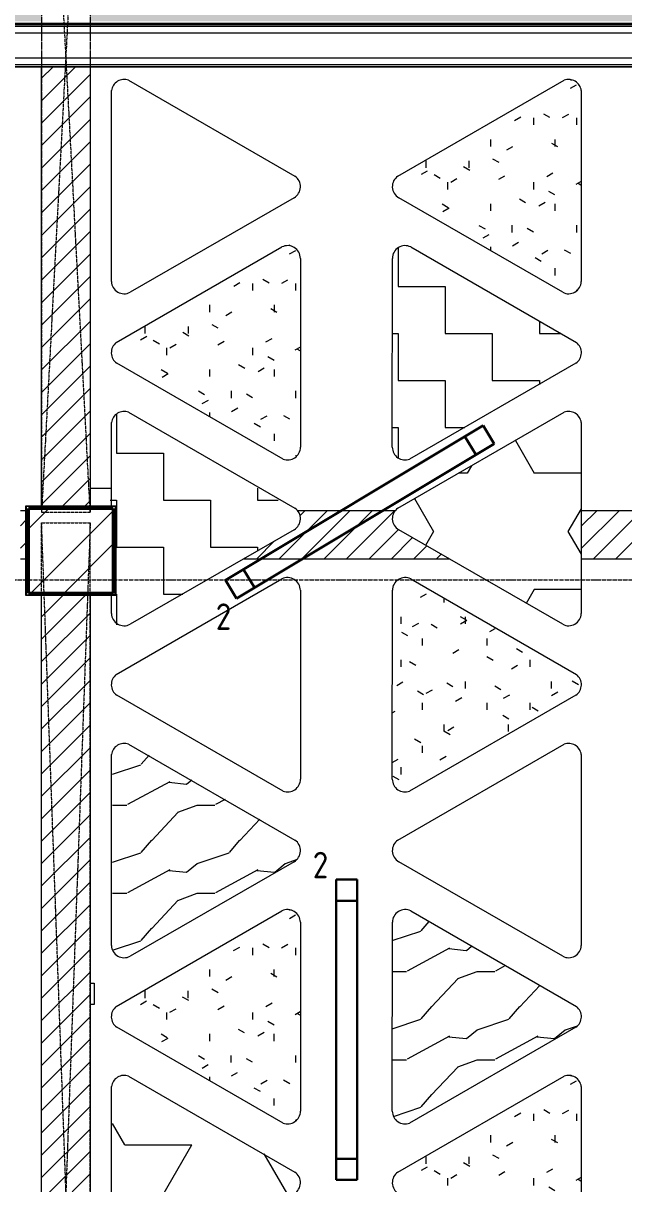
# Model space of a CAD drawing. Header units: millimetres. Extents: x -10051 to 73829, y -4843 to 44223.
# Drawn here: x 21398 to 24235, y 5440 to 10927 of the extents above; entities that cross this region are included whole.
import ezdxf

# ---------------------------------------------------------------- set-up
doc = ezdxf.new("R2010")
doc.units = ezdxf.units.MM
for name, pattern in [('ADSK_Линия сетки', [25, 20, -2.5, 0, -2.5]), ('ADSK_Штрих_ш3 п1_5', [4.5, 3, -1.5]), ('ADSK_Штрихпунктирная 2 точки_ш15 п1_5 п1_5 п1_5', [19.5, 15, -1.5, 0, -1.5, 0, -1.5])]:
    doc.linetypes.add(name, pattern=pattern)
for name, color, linetype, lineweight in [('Аннотация', 7, 'Continuous', 20), ('Каркас', 7, 'Continuous', 18), ('Несущие колонны', 7, 'Continuous', 18), ('Оси', 7, 'Continuous', 9), ('Потолки', 7, 'Continuous', 9), ('Потолки штриховка', 7, 'Continuous', 9), ('Стены внутренние', 7, 'Continuous', 18), ('Стены отделка', 7, 'Continuous', 30), ('Стены перегородки', 7, 'Continuous', 30), ('Стены штриховка', 7, 'Continuous', 9)]:
    doc.layers.add(name, color=color, linetype=linetype, lineweight=lineweight)
doc.layers.add('Линии', color=7, linetype='Continuous', lineweight=9, true_color=0x00a600)
doc.styles.add('GOST Common_4', font='GOST_Common.ttf', dxfattribs={"width": 0.9, "height": 200})
pattern_1 = [(45, (0, 0), (-53.03301, 53.03301), [])]

# ---------------------------------------------------------------- blocks, each defined once
blk = doc.blocks.new('ADSK_КолоннаЖБ_Прямоугольная - 400x400 мм-2911095-План потолков 4-го этажа')
at = {"layer": 'Несущие колонны', "lineweight": 40}
for p, q in [((-200, 200), (200, 200)), ((-200, -200), (-200, 200)), ((200, 200), (200, -200)), ((200, -200), (-200, -200))]:
    blk.add_line(p, q, dxfattribs=at)
blk = doc.blocks.new('Квадрат _ГОСТ 2591-88_-Колонна - кв_ 100-2679044-План потолков 4-го этажа')
at = {"layer": 'Несущие колонны'}
for p, q in [((30.8, 50), (50, 50)), ((50, 50), (50, -50)), ((50, -50), (30.8, -50))]:
    blk.add_line(p, q, dxfattribs=at)

msp = doc.modelspace()

# ---------------------------------------------------------------- hatches: boundary and pattern name
at = {"layer": 'Несущие колонны', "lineweight": 9}
h = msp.add_hatch(dxfattribs=at)
h.set_pattern_fill('FP_2', color=256, style=0, pattern_type=2)
h.set_pattern_definition([(45, (0, 0), (-235.7317, 235.7317), []), (45, (157.15, 0), (-235.7317, 235.7317), [])])
h.paths.add_polyline_path([(21422.87, 8232.788), (21822.87, 8232.788), (21822.87, 8632.788), (21422.87, 8632.788), (21422.87, 8276.143)])
at = {"layer": 'Потолки штриховка', "lineweight": 18, "true_color": 0x787878}
h = msp.add_hatch(dxfattribs=at)
h.set_pattern_fill('FP_50', color=8, style=0, pattern_type=2)
h.set_pattern_definition([(60, (0, 0), (-171.45, 296.96), [171.45, -171.45]), (120, (0, 0), (-342.9, 6e-05), [171.45, -171.45]), (0, (-85.72, 148.48), (171.45, 296.96), [171.45, -171.45])])
h.paths.add_polyline_path([(16014.835, 8790.238), (16014.835, 8808.238), (15784.835, 8808.238), (15785.555, 8790.238)])
h.paths.add_polyline_path([(13119.116, 8790.238), (13214.835, 8790.238), (13214.835, 8808.238), (12984.835, 8808.238), (12985.553, 8790.238)])
h.paths.add_polyline_path([(10232.485, 8790.238), (10414.835, 8790.238), (10414.835, 8808.238), (10184.835, 8808.238), (10185.635, 8790.238)])
h.paths.add_polyline_path([(10414.835, 8818.238), (10414.835, 12203.264), (10184.835, 12203.264), (10184.835, 8818.238), (10232.485, 8818.238)])
h.paths.add_polyline_path([(15784.835, 8818.238), (16014.835, 8818.238), (16013.911, 12596.185), (15784.835, 12596.788), (15784.835, 8995.435)])
h.paths.add_polyline_path([(13214.835, 8818.238), (13214.835, 12590.554), (12984.835, 12591.159), (12984.835, 8818.238), (13146.378, 8818.238)])
h.paths.add_polyline_path([(7434.835, 8937), (7434.071, 8940), (7204.835, 8940), (7205.738, 8937), (7431.186, 8937)])
h.paths.add_polyline_path([(7225.892, 8950), (7434.835, 8950), (7434.835, 11958.783), (7204.835, 11958.783), (7204.835, 8950), (7206.715, 8950)])
h.paths.add_polyline_path([(21714.835, 10922.75), (21714.835, 10925.75), (21484.835, 10925.75), (21484.835, 10922.75), (21490.433, 10922.75)])
h.paths.add_polyline_path([(18734.835, 10922.75), (18964.835, 10922.75), (18964.835, 10925.75), (18734.835, 10925.75)])
h.paths.add_polyline_path([(18742.165, 10935.75), (18964.835, 10935.75), (18964.835, 12588.416), (18734.835, 12589.022), (18734.835, 10935.75)])
h.paths.add_polyline_path([(21484.835, 10935.75), (21714.835, 10935.75), (21714.835, 12581.176), (21484.835, 12581.782), (21484.835, 11788.8)])
h.paths.add_polyline_path([(7278.494, 11968.783), (7434.835, 11968.783), (7433.933, 11971.783), (7204.835, 11971.783), (7204.835, 11968.783)])
h.paths.add_polyline_path([(10414.835, 12213.264), (10414.035, 12216.264), (10184.835, 12216.264), (10184.835, 12213.264), (10413.835, 12213.264)])
h.paths.add_polyline_path([(13214.835, 12600.554), (13213.716, 12603.557), (12984.835, 12604.159), (12984.835, 12601.159), (13213.536, 12600.557)])
at = {"layer": 'Потолки штриховка', "lineweight": 18}
h = msp.add_hatch(dxfattribs=at)
h.set_pattern_fill('FP_32', color=256, style=0, pattern_type=2)
h.set_pattern_definition([(0, (0, 762), (762, 76.2), [7.62, -373.38, 7.62, -373.38]), (0, (76.2, 91.44), (762, 76.2), [7.62, -220.98, 7.62, -525.78]), (0, (152.4, 106.68), (762, 76.2), [7.62, -68.58, 7.62, -678.18]), (0, (457.2, 60.96), (762, 76.2), [7.62, -220.98, 7.62, -525.78]), (0, (533.4, 45.72), (762, 76.2), [7.62, -68.58, 7.62, -678.18])])
h.paths.add_polyline_path([(7565, 8778.238), (8340, 8778.238), (8340, 8790.238), (10184.835, 8790.238), (10184.835, 8808.238), (8340, 8808.238), (8340, 8818.238), (10184.835, 8818.238), (10184.835, 12203.264), (7513.494, 12203.264), (7513.494, 11958.783), (7444.835, 11958.783), (7445.192, 8950), (7565, 8950), (7565, 8784.238), (7555, 8784.238), (7555, 8940), (7444.835, 8940), (7445.007, 8937), (7550, 8937), (7550, 8935), (7552, 8935), (7552, 8806.238), (7540, 8806.238), (7540, 8778.238), (7555, 8778.238)])
h.paths.add_polyline_path([(17675.565, 8790.238), (17675.565, 10920.75), (17677.565, 10920.934), (17677.565, 10922.75), (18734.835, 10922.75), (18734.835, 10925.75), (17660.565, 10925.75), (17660.565, 8808.238), (16014.835, 8808.238), (16014.835, 8790.238), (17660.565, 8790.238)])
h.paths.add_polyline_path([(17677.565, 8788.238), (17677.565, 8790.238), (17675.565, 8790.238), (17677.484, 8788.32)])
h.paths.add_polyline_path([(15262.878, 8790.238), (15784.835, 8790.238), (15784.835, 8808.238), (13214.835, 8808.238), (13214.835, 8790.238), (14894.714, 8790.238)])
h.paths.add_polyline_path([(10575.439, 8790.238), (12984.835, 8790.238), (12984.835, 8808.238), (10414.835, 8808.238), (10415.537, 8790.238)])
h.paths.add_polyline_path([(17650.565, 8818.238), (17650.565, 10935.75), (18734.835, 10935.75), (18734.835, 12589.022), (16014.835, 12595.03), (16014.835, 8818.238), (17647.565, 8818.238)])
h.paths.add_polyline_path([(14311.936, 8818.238), (15784.835, 8818.238), (15784.835, 12596.788), (13214.835, 12602.489), (13214.835, 12600.554), (13619.305, 12599.489), (13619.278, 12589.489), (13214.835, 12589.489), (13214.835, 8818.238), (13241.628, 8818.238)])
h.paths.add_polyline_path([(10417.175, 8818.238), (12984.835, 8818.238), (12984.835, 12591.159), (10641.616, 12597.328), (10641.616, 12203.264), (10414.835, 12203.264), (10414.835, 8818.238)])
h.paths.add_polyline_path([(21714.835, 10922.75), (24278.876, 10922.75), (24278.876, 10925.75), (21714.835, 10925.75)])
h.paths.add_polyline_path([(18982.807, 10922.75), (21484.835, 10922.75), (21484.835, 10925.75), (18964.835, 10925.75), (18964.835, 10922.75), (18974.165, 10922.75)])
h.paths.add_polyline_path([(18964.835, 10935.75), (21484.835, 10935.75), (21484.835, 12581.782), (18964.835, 12587.646), (18964.835, 11788.8)])
h.paths.add_polyline_path([(24278.876, 12574.426), (24278.876, 12575.226), (24278.865, 12574.434)])
h.paths.add_polyline_path([(21714.835, 10935.75), (24278.876, 10935.75), (24278.876, 12574.426), (24275.876, 12574.421), (24275.876, 12423.559), (24265.876, 12423.559), (24265.876, 12574.461), (21714.835, 12580.259), (21714.835, 11788.8)])
h.paths.add_polyline_path([(7498.494, 11968.783), (7503.494, 11968.783), (7503.494, 12203.264), (7500.494, 12203.264), (7500.494, 11973.783), (7498.494, 11973.783), (7498.494, 11971.783), (7444.835, 11971.783), (7444.835, 11968.783), (7488.746, 11968.783)])
h.paths.add_polyline_path([(10029.565, 12213.264), (10184.835, 12213.264), (10184.835, 12216.264), (7500.494, 12216.264), (7500.494, 12213.264), (10019.403, 12213.264)])
h.paths.add_polyline_path([(10626.616, 12213.264), (10631.616, 12213.264), (10631.616, 12597.354), (10628.616, 12597.328), (10628.616, 12218.264), (10626.616, 12218.264), (10626.616, 12216.264), (10414.835, 12216.264), (10414.835, 12213.264), (10621.24, 12213.264)])
h.paths.add_polyline_path([(7500.494, 12216.264), (7498.494, 12218.264), (7498.494, 12216.264)])
h.paths.add_polyline_path([(12984.835, 12601.159), (12984.835, 12604.159), (10628.616, 12610.362), (10628.616, 12607.362), (12854.989, 12601.501)])
h.paths.add_polyline_path([(10628.616, 12610.362), (10626.616, 12612.367), (10626.616, 12610.367)])
at = {"layer": 'Потолки штриховка', "lineweight": 18, "true_color": 0x787878}
h = msp.add_hatch(dxfattribs=at)
h.set_pattern_fill('FP_47', color=8, style=0, pattern_type=2)
h.set_pattern_definition(pattern_1)
h.paths.add_polyline_path([(29884.835, 8623.238), (30114.835, 8623.238), (30114.835, 10718.75), (29884.835, 10718.75), (29884.835, 8691.823)])
h.paths.add_polyline_path([(24514.835, 8623.34), (24514.835, 10718.75), (24284.835, 10718.75), (24284.846, 8623.34), (24510.563, 8623.34)])
h.paths.add_polyline_path([(18734.835, 8623.34), (18964.835, 8623.34), (18964.835, 10718.75), (18734.835, 10718.75), (18734.835, 8628.238)])
h.paths.add_polyline_path([(21484.835, 8644.788), (21714.835, 8644.788), (21714.835, 10718.75), (21484.835, 10718.75), (21484.835, 8652.718)])
at = {"layer": 'Потолки штриховка', "lineweight": 18}
h = msp.add_hatch(dxfattribs=at)
h.set_pattern_fill('FP_85', color=256, angle=-90, style=0, pattern_type=2)
h.set_pattern_definition([(270, (-7281.5, 61380.59), (101.6, -406.4), [33.528, -271.272, 33.528, -271.272, -1625.6]), (270, (-7281.5, 61380.59), (101.6, -406.4), [-609.6, 33.528, -576.072, 33.528, -271.272, -711.2]), (270, (-7281.5, 61380.59), (101.6, -406.4), [-1524, 33.528, -169.672, 33.528, -474.472]), (30, (-7230.7, 61228.19), (301.15272, 291.18818), [33.528, -271.272, 33.528, -271.272, -1625.6]), (30, (-7230.7, 61228.19), (301.15272, 291.18818), [-609.6, 33.528, -576.072, 33.528, -271.272, -711.2]), (30, (-7230.7, 61228.19), (301.15272, 291.18818), [-1524, 33.528, -169.672, 33.528, -474.472]), (150, (-7027.5, 61177.39), (-402.75272, 115.21182), [33.528, -271.272, 33.528, -271.272, -1625.6]), (150, (-7027.5, 61177.39), (-402.75272, 115.21182), [-609.6, 33.528, -576.072, 33.528, -271.272, -711.2]), (150, (-7027.5, 61177.39), (-402.75272, 115.21182), [-1524, 33.528, -169.672, 33.528, -474.472])])
h.paths.add_polyline_path([(23140.952, 10161.931), (23141.025, 10147.929), (23144.341, 10134.325), (23150.721, 10121.86), (23159.815, 10111.213), (23171.13, 10102.964), (23943.351, 9656.727), (23957.858, 9650.893), (23973.378, 9648.991), (23988.864, 9651.149), (24004.707, 9658.334), (24015.631, 9666.8), (24025.106, 9679.237), (24031.06, 9693.695), (24033.09, 9709.198), (24033.274, 10601.234), (24031.278, 10616.579), (24025.424, 10630.904), (24016.1, 10643.254), (24001.335, 10653.926), (23985.845, 10659.51), (23974.411, 10661.216), (23959.031, 10659.51), (23944.599, 10653.926), (23170.578, 10207.221), (23159.358, 10198.841), (23150.375, 10188.099), (23144.126, 10175.569), (23141.025, 10162.245)])
h = msp.add_hatch(dxfattribs=at)
h.set_pattern_fill('FP_85', color=256, angle=-90, style=0, pattern_type=2)
h.set_pattern_definition([(270, (-8608.46, 60597.61), (101.6, -406.4), [33.528, -271.272, 33.528, -271.272, -1625.6]), (270, (-8608.46, 60597.61), (101.6, -406.4), [-609.6, 33.528, -576.072, 33.528, -271.272, -711.2]), (270, (-8608.46, 60597.61), (101.6, -406.4), [-1524, 33.528, -169.672, 33.528, -474.472]), (30, (-8557.66, 60445.21), (301.15272, 291.18818), [33.528, -271.272, 33.528, -271.272, -1625.6]), (30, (-8557.66, 60445.21), (301.15272, 291.18818), [-609.6, 33.528, -576.072, 33.528, -271.272, -711.2]), (30, (-8557.66, 60445.21), (301.15272, 291.18818), [-1524, 33.528, -169.672, 33.528, -474.472]), (150, (-8354.46, 60394.41), (-402.75272, 115.21182), [33.528, -271.272, 33.528, -271.272, -1625.6]), (150, (-8354.46, 60394.41), (-402.75272, 115.21182), [-609.6, 33.528, -576.072, 33.528, -271.272, -711.2]), (150, (-8354.46, 60394.41), (-402.75272, 115.21182), [-1524, 33.528, -169.672, 33.528, -474.472])])
h.paths.add_polyline_path([(21813.992, 9378.952), (21814.065, 9364.95), (21817.381, 9351.346), (21823.76, 9338.881), (21832.855, 9328.234), (21844.17, 9319.985), (22616.391, 8873.748), (22630.898, 8867.914), (22646.418, 8866.012), (22661.904, 8868.17), (22677.747, 8875.355), (22688.67, 8883.821), (22698.146, 8896.258), (22704.1, 8910.716), (22706.13, 8926.219), (22706.313, 9818.255), (22704.318, 9833.6), (22698.463, 9847.925), (22689.14, 9860.275), (22674.374, 9870.947), (22658.884, 9876.531), (22647.451, 9878.237), (22632.07, 9876.531), (22617.638, 9870.947), (21843.618, 9424.242), (21832.398, 9415.862), (21823.415, 9405.12), (21817.166, 9392.59), (21814.065, 9379.266)])
h = msp.add_hatch(dxfattribs=at)
h.set_pattern_fill('FP_108', color=256, angle=-90, style=0, pattern_type=2)
h.set_pattern_definition([(270, (-8612.1, 62132.4), (222.25, -222.25), [222.25, -222.25]), (360, (-8612.1, 61910.14), (222.25, 222.25), [222.25, -222.25])])
h.paths.add_polyline_path([(24033.564, 9374.041), (24033.491, 9360.039), (24030.175, 9346.434), (24023.795, 9333.97), (24014.701, 9323.323), (24003.386, 9315.074), (23231.165, 8868.837), (23216.658, 8863.003), (23201.138, 8861.101), (23185.652, 8863.259), (23169.809, 8870.444), (23158.885, 8878.91), (23149.41, 8891.347), (23143.456, 8905.805), (23141.426, 8921.308), (23141.242, 9813.344), (23143.238, 9828.689), (23149.093, 9843.014), (23158.416, 9855.364), (23173.182, 9866.036), (23188.672, 9871.619), (23200.105, 9873.326), (23215.486, 9871.619), (23229.918, 9866.036), (24003.957, 9419.317), (24015.158, 9410.951), (24024.141, 9400.209), (24030.39, 9387.679)])
h = msp.add_hatch(dxfattribs=at)
h.set_pattern_fill('FP_108', color=256, angle=-90, style=0, pattern_type=2)
h.set_pattern_definition([(270, (-9943.76, 61345.07), (222.25, -222.25), [222.25, -222.25]), (360, (-9943.76, 61122.82), (222.25, 222.25), [222.25, -222.25])])
h.paths.add_polyline_path([(22701.903, 8586.723), (22701.83, 8572.721), (22698.514, 8559.117), (22692.135, 8546.652), (22683.04, 8536.005), (22671.725, 8527.756), (21899.504, 8081.52), (21884.997, 8075.685), (21869.478, 8073.783), (21853.991, 8075.941), (21838.148, 8083.127), (21827.225, 8091.592), (21817.749, 8104.03), (21811.795, 8118.488), (21809.765, 8133.991), (21809.582, 9026.026), (21811.577, 9041.372), (21817.432, 9055.696), (21826.755, 9068.046), (21841.521, 9078.718), (21857.011, 9084.302), (21868.444, 9086.009), (21883.825, 9084.302), (21898.257, 9078.718), (22672.296, 8632), (22683.497, 8623.633), (22692.48, 8612.892), (22698.729, 8600.361)])
h = msp.add_hatch(dxfattribs=at)
h.set_pattern_fill('STARS', color=256, scale=100, angle=180, style=0)
h.paths.add_polyline_path([(23141.246, 8589.946), (23141.319, 8575.944), (23144.636, 8562.34), (23151.015, 8549.875), (23160.11, 8539.228), (23171.425, 8530.979), (23943.646, 8084.742), (23958.153, 8078.908), (23973.672, 8077.006), (23989.158, 8079.164), (24003.681, 8085.326), (24015.925, 8094.815), (24025.401, 8107.252), (24031.354, 8121.71), (24033.385, 8137.213), (24033.568, 9029.249), (24031.572, 9044.594), (24025.718, 9058.919), (24016.394, 9071.269), (24001.629, 9081.941), (23986.139, 9087.525), (23974.705, 9089.231), (23959.325, 9087.525), (23944.893, 9081.941), (23170.873, 8635.236), (23159.653, 8626.856), (23150.67, 8616.114), (23144.421, 8603.584)])
at = {"layer": 'Потолки штриховка', "lineweight": 18, "true_color": 0x787878}
h = msp.add_hatch(dxfattribs=at)
h.set_pattern_fill('FP_47', color=8, style=0, pattern_type=2)
h.set_pattern_definition(pattern_1)
h.paths.add_polyline_path([(28872.088, 8392.718), (29113.59, 8392.718), (28867.893, 8535.249), (28859.979, 8541.199), (28850.532, 8553.042), (28844.348, 8566.872), (28841.82, 8581.81), (28844.348, 8600.427), (28848.134, 8611.197), (28855.967, 8623.238), (28393.459, 8623.238), (28401.537, 8611.197), (28406.561, 8596.905), (28407.85, 8581.81), (28405.323, 8566.872), (28399.139, 8553.042), (28389.692, 8541.199), (28373.735, 8529.874), (28136.081, 8392.718), (28590.014, 8392.718)])
h.paths.add_polyline_path([(30114.835, 8392.718), (30264.835, 8393.238), (30264.835, 8623.238), (29734.835, 8623.238), (29734.835, 8392.718), (29884.835, 8393.238), (29884.835, 8570.565), (30114.835, 8570.565), (30114.835, 8393.238)])
h.paths.add_polyline_path([(31811.904, 8392.718), (31811.904, 8623.238), (31143.459, 8623.238), (31151.537, 8611.197), (31156.561, 8596.905), (31157.85, 8581.81), (31155.323, 8566.872), (31149.139, 8553.042), (31139.692, 8541.199), (31123.735, 8529.874), (30886.081, 8392.718), (31795.297, 8392.718)])
h.paths.add_polyline_path([(27514.835, 8392.718), (27514.835, 8623.238), (27472, 8623.238), (27473.051, 8392.718)])
h.paths.add_polyline_path([(25676.12, 8393.238), (26362.689, 8393.238), (26117.893, 8535.249), (26109.979, 8541.199), (26100.532, 8553.042), (26094.348, 8566.872), (26091.82, 8581.81), (26094.348, 8600.427), (26098.134, 8611.197), (26106.081, 8623.34), (25643.391, 8623.34), (25651.537, 8611.197), (25656.561, 8596.905), (25657.85, 8581.81), (25655.323, 8566.872), (25649.139, 8553.042), (25639.692, 8541.199), (25623.735, 8529.874), (25386.982, 8393.238), (25627.583, 8393.238)])
h.paths.add_polyline_path([(26984.835, 8393.238), (27048, 8393.238), (27048, 8623.34), (26984.835, 8623.34), (26984.835, 8529.874)])
h.paths.add_polyline_path([(24034.835, 8393.238), (24284.835, 8393.238), (24284.835, 8495.453), (24514.835, 8495.453), (24514.835, 8393.238), (24764.835, 8393.238), (24764.835, 8623.34), (24034.835, 8623.34), (24034.835, 8490.393)])
h.paths.add_polyline_path([(23412.689, 8393.238), (23167.893, 8535.249), (23159.979, 8541.199), (23150.532, 8553.042), (23144.348, 8566.872), (23141.82, 8581.81), (23144.348, 8600.427), (23148.134, 8611.197), (23156.081, 8623.34), (22693.391, 8623.34), (22701.537, 8611.197), (22706.561, 8596.905), (22707.85, 8581.81), (22705.323, 8566.872), (22699.139, 8553.042), (22689.692, 8541.199), (22673.735, 8529.874), (22436.982, 8393.238), (23345.006, 8393.238)])
h.paths.add_polyline_path([(20522.088, 8393.395), (20760.726, 8394.371), (20517.893, 8535.249), (20509.979, 8541.199), (20500.532, 8553.042), (20494.348, 8566.872), (20491.82, 8581.81), (20494.348, 8600.427), (20498.134, 8611.197), (20506.081, 8623.34), (20043.391, 8623.34), (20051.537, 8611.197), (20056.561, 8596.905), (20057.85, 8581.81), (20053.64, 8563.109), (20049.139, 8553.042), (20039.692, 8541.199), (20023.735, 8529.874), (19787.254, 8393.395), (20431.112, 8393.395)])
h.paths.add_polyline_path([(16272, 8393.395), (18734.835, 8393.395), (18734.835, 8495.453), (18964.835, 8495.453), (18964.835, 8393.395), (19164.835, 8393.395), (19164.835, 8623.34), (17849.565, 8623.34), (17849.565, 8618.238), (17847.565, 8618.238), (17847.565, 8616.238), (16272, 8616.238), (16272, 8529.874)])
h.paths.add_polyline_path([(21384.835, 8393.395), (21410.87, 8393.484), (21410.87, 8623.34), (21384.835, 8623.34), (21384.835, 8394.649)])
h = msp.add_hatch(dxfattribs=at)
h.set_pattern_fill('FP_47', color=8, style=0, pattern_type=2)
h.set_pattern_definition(pattern_1)
h.paths.add_polyline_path([(32890.5, 2450.232), (32890.5, 6647.262), (32734.835, 6647.262), (32735.232, 2450.232), (32886.9, 2450.232)])
h.paths.add_polyline_path([(32892.5, 2448.232), (32890.5, 2450.232), (32890.5, 2448.232)])
h.paths.add_polyline_path([(30046.961, 2450.232), (30114.835, 2450.232), (30114.835, 8393.238), (29884.835, 8393.238), (29885.299, 2450.232)])
h.paths.add_polyline_path([(27134.835, 2450.232), (27364.835, 2450.232), (27364.835, 8230.781), (27134.835, 8230.781), (27134.835, 2477.583)])
h.paths.add_polyline_path([(24514.835, 2450.232), (24514.835, 8393.238), (24284.835, 8393.238), (24284.835, 2450.232), (24514.372, 2450.232)])
h.paths.add_polyline_path([(21485.312, 2450.232), (21714.835, 2450.232), (21714.359, 8220.788), (21484.835, 8220.788), (21484.835, 2450.232)])
h.paths.add_polyline_path([(18735.299, 2450.232), (18964.835, 2450.232), (18964.835, 8393.238), (18734.835, 8393.238), (18734.835, 2450.232)])
h.paths.add_polyline_path([(32892.5, 6647.262), (32892.5, 6649.262), (32890.5, 6647.262)])
h.paths.add_polyline_path([(32891.847, 6759.262), (32902.5, 6759.262), (32902.5, 7509.262), (32734.835, 7509.262), (32734.835, 6759.262), (32877.703, 6759.262)])
at = {"layer": 'Потолки штриховка', "lineweight": 18}
h = msp.add_hatch(dxfattribs=at)
h.set_pattern_fill('FP_85', color=256, angle=-90, style=0, pattern_type=2)
h.set_pattern_definition([(270, (-8721.14, 59021.31), (101.6, -406.4), [33.528, -271.272, 33.528, -271.272, -1625.6]), (270, (-8721.14, 59021.31), (101.6, -406.4), [-609.6, 33.528, -576.072, 33.528, -271.272, -711.2]), (270, (-8721.14, 59021.31), (101.6, -406.4), [-1524, 33.528, -169.672, 33.528, -474.472]), (30, (-8670.34, 58868.91), (301.15272, 291.18818), [33.528, -271.272, 33.528, -271.272, -1625.6]), (30, (-8670.34, 58868.91), (301.15272, 291.18818), [-609.6, 33.528, -576.072, 33.528, -271.272, -711.2]), (30, (-8670.34, 58868.91), (301.15272, 291.18818), [-1524, 33.528, -169.672, 33.528, -474.472]), (150, (-8467.14, 58818.11), (-402.75272, 115.21182), [33.528, -271.272, 33.528, -271.272, -1625.6]), (150, (-8467.14, 58818.11), (-402.75272, 115.21182), [-609.6, 33.528, -576.072, 33.528, -271.272, -711.2]), (150, (-8467.14, 58818.11), (-402.75272, 115.21182), [-1524, 33.528, -169.672, 33.528, -474.472])])
h.paths.add_polyline_path([(24033.841, 7802.654), (24033.768, 7788.652), (24030.452, 7775.048), (24024.072, 7762.583), (24014.978, 7751.936), (24003.663, 7743.687), (23231.442, 7297.451), (23216.935, 7291.616), (23201.415, 7289.714), (23185.929, 7291.872), (23170.086, 7299.058), (23159.162, 7307.523), (23149.687, 7319.961), (23143.733, 7334.419), (23141.703, 7349.922), (23141.519, 8241.957), (23143.515, 8257.303), (23149.37, 8271.627), (23158.693, 8283.977), (23173.459, 8294.649), (23188.949, 8300.233), (23200.382, 8301.94), (23215.762, 8300.233), (23230.195, 8294.649), (24004.215, 7847.945), (24015.435, 7839.564), (24024.418, 7828.823), (24030.667, 7816.292), (24033.768, 7802.968)])
h = msp.add_hatch(dxfattribs=at)
h.set_pattern_fill('FP_107', color=256, angle=-90, style=0, pattern_type=2)
h.set_pattern_definition([(18.435, (-8602.95, 57348.91), (832.99954, 416.50086), [158.051, -1159.038]), (49.399, (-8453.006, 57398.893), (2082.486787, 2499.010644), [76.799, -3763.143]), (46.848, (-8403.026, 57040.703), (5830.957739, 6247.5402574), [182.691, -8951.868]), (19.983, (-8278.076, 57173.983), (3332.002656, 1249.49393), [97.5, -4777.508]), (360, (-8602.95, 57207.3), (416.5, 416.5), [83.3, -333.2]), (28.443, (-8519.646, 57207.303), (-5414.4962996, -2915.5071394), [227.365, -11140.87]), (354.289, (-8319.726, 57315.593), (-3748.496867, 416.5263), [83.716, -4102.058]), (39.806, (-8236.426, 57307.263), (-2082.48651, -1666.01521), [65.059, -3187.91])])
h.paths.add_polyline_path([(21819.136, 6730.542), (21819.136, 6570.42), (21820.773, 6556.5), (21825.595, 6543.339), (21833.339, 6531.657), (21843.581, 6522.089), (21855.764, 6515.159), (21869.222, 6511.244), (21883.221, 6510.559), (21901.527, 6515.159), (21909.799, 6518.846), (22682.104, 6964.563), (22694.488, 6974.12), (22703.981, 6986.553), (22709.938, 7001.017), (22711.953, 7016.529), (22709.89, 7032.035), (22703.889, 7046.481), (22694.358, 7058.885), (22681.945, 7068.403), (21907.782, 7515.363), (21893.35, 7520.935), (21877.972, 7522.631), (21862.672, 7520.34), (21848.467, 7514.212), (21836.3, 7504.656), (21826.982, 7492.306), (21821.131, 7477.984), (21819.136, 7462.643), (21819.136, 7017.23)])
h = msp.add_hatch(dxfattribs=at)
h.set_pattern_fill('FP_85', color=256, angle=-90, style=0, pattern_type=2)
h.set_pattern_definition([(270, (-8608.82, 57456.02), (101.6, -406.4), [33.528, -271.272, 33.528, -271.272, -1625.6]), (270, (-8608.82, 57456.02), (101.6, -406.4), [-609.6, 33.528, -576.072, 33.528, -271.272, -711.2]), (270, (-8608.82, 57456.02), (101.6, -406.4), [-1524, 33.528, -169.672, 33.528, -474.472]), (30, (-8558.02, 57303.62), (301.15272, 291.18818), [33.528, -271.272, 33.528, -271.272, -1625.6]), (30, (-8558.02, 57303.62), (301.15272, 291.18818), [-609.6, 33.528, -576.072, 33.528, -271.272, -711.2]), (30, (-8558.02, 57303.62), (301.15272, 291.18818), [-1524, 33.528, -169.672, 33.528, -474.472]), (150, (-8354.82, 57252.82), (-402.75272, 115.21182), [33.528, -271.272, 33.528, -271.272, -1625.6]), (150, (-8354.82, 57252.82), (-402.75272, 115.21182), [-609.6, 33.528, -576.072, 33.528, -271.272, -711.2]), (150, (-8354.82, 57252.82), (-402.75272, 115.21182), [-1524, 33.528, -169.672, 33.528, -474.472])])
h.paths.add_polyline_path([(21813.635, 6237.362), (21813.708, 6223.359), (21817.024, 6209.755), (21823.404, 6197.291), (21832.498, 6186.644), (21843.813, 6178.395), (22616.035, 5732.158), (22630.541, 5726.324), (22646.061, 5724.422), (22661.547, 5726.58), (22677.39, 5733.765), (22688.314, 5742.231), (22697.789, 5754.668), (22703.743, 5769.126), (22705.773, 5784.629), (22705.957, 6676.665), (22703.961, 6692.01), (22698.107, 6706.334), (22688.783, 6718.685), (22674.018, 6729.357), (22658.528, 6734.94), (22647.094, 6736.647), (22631.714, 6734.94), (22617.282, 6729.357), (21843.261, 6282.652), (21832.041, 6274.271), (21823.058, 6263.53), (21816.809, 6251), (21813.708, 6237.675)])
h = msp.add_hatch(dxfattribs=at)
h.set_pattern_fill('FP_107', color=256, angle=-90, style=0, pattern_type=2)
h.set_pattern_definition([(18.435, (-7280.54, 56562.2), (832.99954, 416.50086), [158.051, -1159.038]), (49.399, (-7130.597, 56612.18), (2082.486787, 2499.010644), [76.799, -3763.143]), (46.848, (-7080.617, 56253.99), (5830.957739, 6247.5402574), [182.691, -8951.868]), (19.983, (-6955.667, 56387.27), (3332.002656, 1249.49393), [97.5, -4777.508]), (360, (-7280.54, 56420.6), (416.5, 416.5), [83.3, -333.2]), (28.443, (-7197.237, 56420.59), (-5414.4962996, -2915.5071394), [227.365, -11140.87]), (354.289, (-6997.317, 56528.88), (-3748.496867, 416.5263), [83.716, -4102.058]), (39.806, (-6914.017, 56520.55), (-2082.48651, -1666.01521), [65.059, -3187.91])])
h.paths.add_polyline_path([(23141.545, 5943.829), (23141.545, 5783.706), (23143.182, 5769.786), (23148.004, 5756.626), (23155.747, 5744.943), (23165.99, 5735.376), (23178.172, 5728.445), (23191.63, 5724.531), (23205.629, 5723.845), (23223.936, 5728.445), (23232.207, 5732.132), (24004.513, 6177.849), (24016.897, 6187.406), (24026.39, 6199.839), (24032.346, 6214.303), (24034.362, 6229.815), (24032.299, 6245.322), (24026.298, 6259.767), (24016.767, 6272.171), (24004.353, 6281.689), (23230.191, 6728.649), (23215.758, 6734.221), (23200.381, 6735.918), (23185.081, 6733.626), (23170.875, 6727.498), (23158.709, 6717.942), (23149.39, 6705.592), (23143.539, 6691.271), (23141.545, 6675.929), (23141.545, 6230.516)])
h = msp.add_hatch(dxfattribs=at)
h.set_pattern_fill('STARS', color=256, scale=100, style=0)
h.set_pattern_definition([(360, (-8602.9, 58966.2), (1e-13, 549.926), [317.5, -317.5]), (60, (-8602.9, 58966.2), (-476.25, 274.963), [317.5, -317.5]), (120, (-8444.16, 59241.2), (-476.25, -274.963), [317.5, -317.5])])
h.paths.add_polyline_path([(21818.881, 4999.7), (21820.51, 4985.822), (21825.313, 4972.7), (21833.03, 4961.05), (21843.238, 4951.508), (21855.381, 4944.594), (21868.796, 4940.686), (21886.449, 4940.686), (21896.488, 4942.561), (21909.254, 4948.242), (22683.306, 5394.828), (22695.288, 5404.4), (22704.44, 5416.669), (22710.194, 5430.884), (22711.872, 5448.309), (22710.194, 5461.318), (22704.452, 5475.52), (22695.271, 5487.829), (22683.306, 5497.386), (21907.823, 5944.937), (21893.39, 5950.509), (21878.013, 5952.205), (21862.713, 5949.914), (21848.507, 5943.786), (21836.341, 5934.23), (21827.022, 5921.88), (21821.171, 5907.558), (21819.177, 5892.217), (21819.051, 5512.892)])
h = msp.add_hatch(dxfattribs=at)
h.set_pattern_fill('FP_85', color=256, angle=-90, style=0, pattern_type=2)
h.set_pattern_definition([(270, (-7281.62, 56672), (101.6, -406.4), [33.528, -271.272, 33.528, -271.272, -1625.6]), (270, (-7281.62, 56672), (101.6, -406.4), [-609.6, 33.528, -576.072, 33.528, -271.272, -711.2]), (270, (-7281.62, 56672), (101.6, -406.4), [-1524, 33.528, -169.672, 33.528, -474.472]), (30, (-7230.82, 56519.6), (301.15272, 291.18818), [33.528, -271.272, 33.528, -271.272, -1625.6]), (30, (-7230.82, 56519.6), (301.15272, 291.18818), [-609.6, 33.528, -576.072, 33.528, -271.272, -711.2]), (30, (-7230.82, 56519.6), (301.15272, 291.18818), [-1524, 33.528, -169.672, 33.528, -474.472]), (150, (-7027.62, 56468.8), (-402.75272, 115.21182), [33.528, -271.272, 33.528, -271.272, -1625.6]), (150, (-7027.62, 56468.8), (-402.75272, 115.21182), [-609.6, 33.528, -576.072, 33.528, -271.272, -711.2]), (150, (-7027.62, 56468.8), (-402.75272, 115.21182), [-1524, 33.528, -169.672, 33.528, -474.472])])
h.paths.add_polyline_path([(23140.832, 5453.346), (23140.905, 5439.344), (23144.222, 5425.74), (23150.601, 5413.275), (23159.696, 5402.628), (23171.01, 5394.379), (23943.232, 4948.142), (23957.738, 4942.308), (23973.258, 4940.406), (23988.744, 4942.564), (24004.588, 4949.749), (24015.511, 4958.215), (24024.987, 4970.652), (24030.94, 4985.11), (24032.97, 5000.614), (24033.154, 5892.649), (24031.158, 5907.994), (24025.304, 5922.319), (24015.98, 5934.669), (24001.215, 5945.341), (23985.725, 5950.925), (23974.291, 5952.631), (23958.911, 5950.925), (23944.479, 5945.341), (23170.458, 5498.636), (23159.239, 5490.256), (23150.255, 5479.515), (23144.006, 5466.984), (23140.905, 5453.66)])

# ---------------------------------------------------------------- linework, layer by layer
at = {"layer": 'Каркас', "color": 8, "linetype": 'ADSK_Штрих_ш3 п1_5', "lineweight": 9, "true_color": 0x808080}
msp.add_line((21410.87, 8393.238), (21384.835, 8393.238), dxfattribs=at)
at = {"layer": 'Линии', "color": 7, "linetype": 'ADSK_Штрихпунктирная 2 точки_ш15 п1_5 п1_5 п1_5'}
for p, q in [((21484.835, 12945), (21484.835, 8615.209)), ((21714.835, 8615.209), (21484.835, 12945)), ((21714.835, 12945), (21484.835, 8615.209)), ((21714.835, 12945), (21714.835, 8615.209)), ((21484.835, 8615.209), (21714.835, 8615.209)), ((21484.835, 8565.209), (21714.835, 8565.209)), ((21484.835, 2253.428), (21484.835, 8565.209)), ((21714.835, 8565.209), (21484.835, 2253.428)), ((21714.835, 2253.428), (21484.835, 8565.209)), ((21714.835, 2253.428), (21714.835, 8565.209))]:
    msp.add_line(p, q, dxfattribs=at)
at = {"layer": 'Линии', "color": 5, "lineweight": 30, "true_color": 0x0000ff}
for p, q in [((23570.84, 9024.342), (22353.662, 8292.988)), ((23622.344, 8938.625), (23570.84, 9024.342)), ((23536.627, 8887.121), (23485.123, 8972.838)), ((22405.166, 8207.271), (23622.344, 8938.625)), ((22439.379, 8344.492), (22490.883, 8258.775)), ((22353.662, 8292.988), (22405.166, 8207.271)), ((22976.461, 6878.2), (22876.461, 6878.2)), ((22876.461, 6878.2), (22876.461, 5458.2)), ((22976.461, 5458.2), (22976.461, 6878.2)), ((22976.461, 6778.2), (22876.461, 6778.2)), ((22876.461, 5558.2), (22976.461, 5558.2)), ((22876.461, 5458.2), (22976.461, 5458.2))]:
    msp.add_line(p, q, dxfattribs=at)
at = {"layer": 'Несущие колонны', "lineweight": 40}
for p, q in [((21422.87, 8232.788), (21422.87, 8632.788)), ((21422.87, 8632.788), (21822.87, 8632.788)), ((21822.87, 8632.788), (21822.87, 8232.788)), ((21822.87, 8232.788), (21422.87, 8232.788))]:
    msp.add_line(p, q, dxfattribs=at)
at = {"layer": 'Оси', "linetype": 'ADSK_Линия сетки'}
msp.add_line((-9251.096, 8295), (56004.853, 8295), dxfattribs=at)
at = {"layer": 'Потолки'}
for p, q in [((21484.835, 10922.75), (21484.835, 10925.75)), ((21714.835, 10925.75), (21714.835, 10922.75)), ((21484.835, 8644.788), (21484.835, 10718.75)), ((21714.835, 10718.75), (21714.835, 8644.788)), ((21896.099, 10656.811), (22681.778, 10203.377)), ((23167.893, 10203.377), (23953.571, 10656.811)), ((21814.835, 9705.2), (21814.835, 10608.341)), ((24034.835, 10608.341), (24034.835, 9705.2)), ((22677.583, 10101.624), (21902.845, 9654.503)), ((23946.826, 9654.503), (23172.088, 10101.624)), ((21837.84, 9416.663), (22620.296, 9868.767)), ((23229.375, 9868.767), (24011.831, 9416.663)), ((22707.422, 9815.102), (22707.875, 8922.221)), ((23141.795, 8922.221), (23142.248, 9815.102)), ((22626.106, 8865.977), (21840.427, 9319.412)), ((24009.244, 9319.412), (23223.565, 8865.977)), ((21896.099, 9087.282), (22681.778, 8633.848)), ((23167.893, 8633.848), (23953.571, 9087.282)), ((21814.835, 8644.702), (21814.835, 9038.813)), ((24034.835, 9038.813), (24034.835, 8135.671)), ((21384.835, 8623.34), (21410.87, 8623.34)), ((22693.316, 8623.34), (23156.28, 8623.34)), ((24034.835, 8623.34), (24764.835, 8623.34)), ((22677.583, 8532.095), (21902.845, 8084.974)), ((23946.826, 8084.974), (23172.088, 8532.095)), ((21410.87, 8393.395), (21384.835, 8393.395)), ((23412.689, 8393.238), (22436.982, 8393.238)), ((24764.835, 8393.238), (24034.835, 8393.238)), ((21837.84, 7847.134), (22620.296, 8299.238)), ((23229.375, 8299.238), (24011.831, 7847.134)), ((22707.422, 8245.574), (22707.875, 7352.692)), ((23141.795, 7352.692), (23142.248, 8245.574)), ((21484.835, 2450.232), (21484.835, 8220.788)), ((21714.835, 8220.788), (21714.835, 2450.232)), ((21814.835, 8135.671), (21814.835, 8220.788)), ((22626.106, 7296.449), (21840.427, 7749.883)), ((24009.244, 7749.883), (23223.565, 7296.449)), ((21896.099, 7517.754), (22681.778, 7064.319)), ((23167.893, 7064.319), (23953.571, 7517.754)), ((21814.835, 6566.142), (21814.835, 7469.284)), ((24034.835, 7469.284), (24034.835, 6566.142)), ((22677.583, 6962.566), (21902.845, 6515.445)), ((23946.826, 6515.445), (23172.088, 6962.566)), ((21837.84, 6277.605), (22620.296, 6729.709)), ((23229.375, 6729.709), (24011.831, 6277.605)), ((22707.422, 6676.045), (22707.875, 5783.163)), ((23141.795, 5783.163), (23142.248, 6676.045)), ((22626.106, 5726.92), (21840.427, 6180.354)), ((24009.244, 6180.354), (23223.565, 5726.92)), ((21896.22, 5948.228), (22681.739, 5494.749)), ((23167.931, 5494.749), (23953.451, 5948.228)), ((21814.955, 4996.615), (21814.956, 5899.758)), ((24034.715, 5899.758), (24034.716, 4996.615))]:
    msp.add_line(p, q, dxfattribs=at)
for centre, radius, start, end in [((21874.541, 10600.598), 60.205, 69.017614, 172.610471), ((23975.13, 10600.598), 60.205, 7.389529, 110.982386), ((22647.823, 10153.814), 60.079, 299.692813, 55.585324), ((23201.848, 10153.814), 60.079, 124.414676, 240.307187), ((22647.313, 9815.072), 60.109, 0.02906, 116.710287), ((23202.357, 9815.072), 60.109, 63.289713, 179.97094), ((21874.891, 9707.717), 60.109, 182.399615, 297.713255), ((23974.779, 9707.717), 60.109, 242.286745, 357.600385), ((21874.382, 9368.975), 60.079, 127.462356, 235.585324), ((23975.288, 9368.975), 60.079, 304.414676, 52.537644), ((21874.541, 9031.069), 60.205, 69.017614, 172.610471), ((23975.13, 9031.069), 60.205, 7.389529, 110.982386), ((22647.664, 8922.191), 60.205, 249.017614, 0.02906), ((23202.006, 8922.191), 60.205, 179.97094, 290.982386), ((22647.823, 8584.285), 60.079, 299.692813, 55.585324), ((23201.848, 8584.285), 60.079, 124.414676, 240.307187), ((22647.313, 8245.543), 60.109, 0.02906, 116.710287), ((23202.357, 8245.543), 60.109, 63.289713, 179.97094), ((21874.891, 8138.188), 60.109, 182.399615, 297.713255), ((23974.779, 8138.188), 60.109, 242.286745, 357.600385), ((21874.382, 7799.446), 60.079, 127.462356, 235.585324), ((23975.288, 7799.446), 60.079, 304.414676, 52.537644), ((21874.541, 7461.54), 60.205, 69.017614, 172.610471), ((23975.13, 7461.54), 60.205, 7.389529, 110.982386), ((22647.664, 7352.662), 60.205, 249.017614, 0.02906), ((23202.006, 7352.662), 60.205, 179.97094, 290.982386), ((22647.823, 7014.756), 60.079, 299.692813, 55.585324), ((23201.848, 7014.756), 60.079, 124.414676, 240.307187), ((22647.313, 6676.014), 60.109, 0.02906, 116.710287), ((23202.357, 6676.014), 60.109, 63.289713, 179.97094), ((21874.891, 6568.659), 60.109, 182.399615, 297.713255), ((23974.779, 6568.659), 60.109, 242.286745, 357.600385), ((21874.382, 6229.917), 60.079, 127.462356, 235.585324), ((23975.288, 6229.917), 60.079, 304.414676, 52.537644), ((21874.661, 5892.015), 60.205, 69.017614, 172.610471), ((23975.009, 5892.015), 60.205, 7.389529, 110.982386), ((22647.664, 5783.133), 60.205, 249.017614, 0.02906), ((23202.006, 5783.133), 60.205, 179.97094, 290.982386), ((22647.742, 5445.131), 60.148, 300.273569, 55.581397), ((23201.929, 5445.131), 60.148, 124.418603, 239.726431)]:
    msp.add_arc(centre, radius, start, end, dxfattribs=at)
at = {"layer": 'Стены внутренние'}
msp.add_line((21814.835, 8727.113), (21714.835, 8727.113), dxfattribs=at)
at = {"layer": 'Стены отделка', "lineweight": 9}
for p, q in [((24290.876, 10925.75), (17660.565, 10925.75)), ((17675.565, 10922.75), (31983.904, 10922.75)), ((17687.565, 10730.75), (31985.904, 10730.75)), ((31823.904, 10718.75), (17849.565, 10718.75)), ((21410.87, 8222.788), (21410.87, 8642.788)), ((21412.87, 8644.788), (21832.87, 8644.788)), ((21822.87, 8632.788), (21422.87, 8632.788)), ((21422.87, 8632.788), (21422.87, 8232.788)), ((21822.87, 8232.788), (21822.87, 8632.788)), ((21834.87, 8642.788), (21834.87, 8222.788)), ((21422.87, 8232.788), (21822.87, 8232.788)), ((21832.87, 8220.788), (21412.87, 8220.788))]:
    msp.add_line(p, q, dxfattribs=at)
at = {"layer": 'Стены перегородки', "lineweight": 18}
for p, q in [((17675.565, 10880.75), (31985.904, 10880.75)), ((31985.904, 10760.75), (17675.565, 10760.75))]:
    msp.add_line(p, q, dxfattribs=at)
at = {"layer": 'Стены штриховка'}
for p, q in [((17675.565, 10920.75), (31985.904, 10920.75)), ((31973.904, 10910.75), (17687.565, 10910.75)), ((31813.904, 10720.75), (17849.565, 10720.75)), ((21410.87, 8642.788), (21410.87, 8644.788)), ((21410.87, 8644.788), (21412.87, 8644.788)), ((21410.87, 8642.788), (21834.87, 8642.788)), ((21412.87, 8220.788), (21412.87, 8644.788)), ((21832.87, 8644.788), (21832.87, 8220.788)), ((21832.87, 8644.788), (21834.87, 8644.788)), ((21834.87, 8644.788), (21834.87, 8642.788)), ((21834.87, 8222.788), (21410.87, 8222.788)), ((21410.87, 8220.788), (21410.87, 8222.788)), ((21412.87, 8220.788), (21410.87, 8220.788)), ((21834.87, 8220.788), (21832.87, 8220.788)), ((21834.87, 8222.788), (21834.87, 8220.788))]:
    msp.add_line(p, q, dxfattribs=at)

# ---------------------------------------------------------------- block references
at = {"layer": 'Несущие колонны', "lineweight": 40}
msp.add_blockref('ADSK_КолоннаЖБ_Прямоугольная - 400x400 мм-2911095-План потолков 4-го этажа', (21622.87, 8432.788), dxfattribs=at)
at = {"layer": 'Несущие колонны'}
msp.add_blockref('Квадрат _ГОСТ 2591-88_-Колонна - кв_ 100-2679044-План потолков 4-го этажа', (21684.043, 6337.523), dxfattribs=at)

# ---------------------------------------------------------------- texts
at = {"layer": 'Аннотация', "lineweight": 9, "char_height": 125, "width": 175.5, "attachment_point": 5, "line_spacing_factor": 1.022766, "style": 'GOST Common_4'}
for insert in [(22344.584, 8121.17), (22802.588, 6946.799)]:
    msp.add_mtext('\\pt180,360,540,720,900,1080,1260,1440,1620,1800,1980,2160,2340,2520,2700,2880,3060,3240,3420,3600,3780,3960,4140,4320,4500,4680,4860,5040,5220,5400,5580,5760;2 ', dxfattribs=dict(at, insert=insert))

doc.saveas('drawing.dxf')
